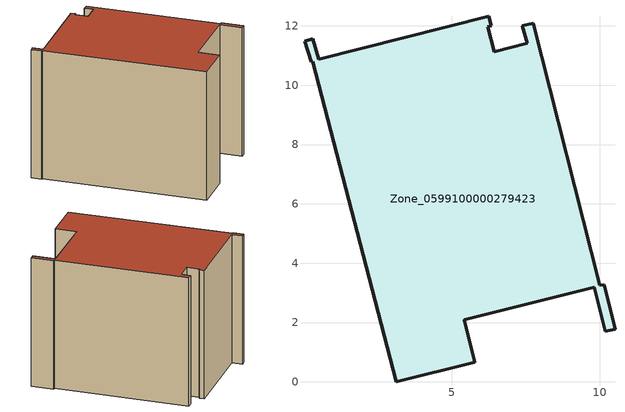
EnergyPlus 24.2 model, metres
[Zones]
Zone_0599100000279423
 floor ground (C_G): 0.52,10.87 6.26,12.33 6.34,12.01 6.22,11.98 6.44,11.13 7.55,11.41 7.39,12 7.75,12.09 10,3.25 10.14,3.27 10.51,1.78 10.18,1.7 9.81,3.19 5.43,2.09 5.78,0.67 3.13,0 0.32,10.8 0.26,10.79 0.04,11.49 0.32,11.57 z0
 wall outside (C_F): 3.13,0 5.78,0.67 5.43,2.09 9.81,3.19 10.18,1.7 10.51,1.78 10.14,3.27 10,3.25 7.75,12.09 7.39,12 7.55,11.41 6.44,11.13 6.22,11.98 6.34,12.01 6.26,12.33 0.52,10.87 0.32,11.57 0.04,11.49 0.26,10.79 0.32,10.8 3.13,0 z0:9.11
 roof outside (C_R): 6.26,12.33 0.52,10.87 0.32,11.57 0.04,11.49 0.26,10.79 0.32,10.8 3.13,0 5.78,0.67 5.43,2.09 9.81,3.19 10.18,1.7 10.51,1.78 10.14,3.27 10,3.25 7.75,12.09 7.39,12 7.55,11.41 6.44,11.13 6.22,11.98 6.34,12.01 z9.11
[BUILDING]
Pand.0599100000279423: North Axis=0; Terrain=City; Loads Convergence Tolerance Value=0.04; Temperature Convergence Tolerance Value=0.4; Solar Distribution=FullExterior; Maximum Number of Warmup Days=25; Minimum Number of Warmup Days=1
[Site:Location]
Rotterdam.The.Hague.AP_ZH_NLD Design_Conditions: Latitude=51.96; Longitude=4.45; Time Zone=1; Elevation=-4.5
[SITE:GROUNDTEMPERATURE:BUILDINGSURFACE]
18, 18, 18, 18, 18, 18, 18, 18, 18, 18, 18, 18
[MATERIAL] Thermal Absorptance=0.9; Solar Absorptance=0.7; Visible Absorptance=0.7
Name | Roughness | Thickness | Conductivity | Density | Specific Heat
G.TI.1975-1991 | MediumSmooth | 0.15 | 0.288461 | 540 | 1210
F.TI.1975-1991 | Rough | 0.3 | 0.230769 | 1920 | 840
R.TI.1975-1991 | MediumRough | 0.2 | 0.153846 | 1500 | 1000
[CONSTRUCTION]
C_G: G.TI.1975-1991
C_F: F.TI.1975-1991
C_R: R.TI.1975-1991
[ZONE]
Zone_0599100000279423: Type=1; Multiplier=1; Ceiling Height=Autocalculate; Volume=Autocalculate; Floor Area=autocalculate; Part of Total Floor Area=Yes
[ZONEINFILTRATION:DESIGNFLOWRATE]
Infil_Zone_0599100000279423: Zone or ZoneList or Space or SpaceList=Zone_0599100000279423; Schedule=AlwaysOn; Design Flow Rate Calculation Method=Flow/Area; Flow Rate per Floor Area=0.003; Constant Term Coefficient=1; Temperature Term Coefficient=0; Velocity Term Coefficient=0; Velocity Squared Term Coefficient=0
[HVACTEMPLATE:ZONE:IDEALLOADSAIRSYSTEM]
Zone_0599100000279423: Maximum Heating Supply Air Temperature=50; Minimum Cooling Supply Air Temperature=13; Maximum Heating Supply Air Humidity Ratio=0.0156; Minimum Cooling Supply Air Humidity Ratio=0.0077; Heating Limit=NoLimit; Cooling Limit=NoLimit; Dehumidification Control Type=ConstantSensibleHeatRatio; Cooling Sensible Heat Ratio=0.7; Dehumidification Setpoint=60; Humidification Control Type=None; Humidification Setpoint=30; Outdoor Air Method=None; Outdoor Air Flow Rate per Person=0.00944; Outdoor Air Flow Rate per Zone Floor Area=0; Outdoor Air Flow Rate per Zone=0; Demand Controlled Ventilation Type=None; Outdoor Air Economizer Type=NoEconomizer; Heat Recovery Type=None; Sensible Heat Recovery Effectiveness=0.7; Latent Heat Recovery Effectiveness=0.65
[ZONECONTROL:THERMOSTAT]
ThermostatControl_Zone_0599100000279423: Zone or ZoneList=Zone_0599100000279423; Control Type Schedule=DualSetpointControlType; Control 1=Thermostat_Zone_0599100000279423; Temperature Difference Between Cutout And Setpoint=0
[THERMOSTATSETPOINT:DUALSETPOINT]
Thermostat_Zone_0599100000279423: Heating Setpoint Temperature Schedule=HeatingSetpoint_Zone_0599100000279423; Cooling Setpoint Temperature Schedule=CoolingSetpoint_Zone_0599100000279423
[SCHEDULE:COMPACT]
HeatingSetpoint_Zone_0599100000279423: Through: 12/31, For: AllDays, Until: 24:00, 21
CoolingSetpoint_Zone_0599100000279423: Through: 12/31, For: AllDays, Until: 24:00, 24
DualSetpointControlType: Through: 12/31, For: AllDays, Until: 24:00, 4
AlwaysOn: Through: 12/31, For: AllDays, Until: 24:00, 1
